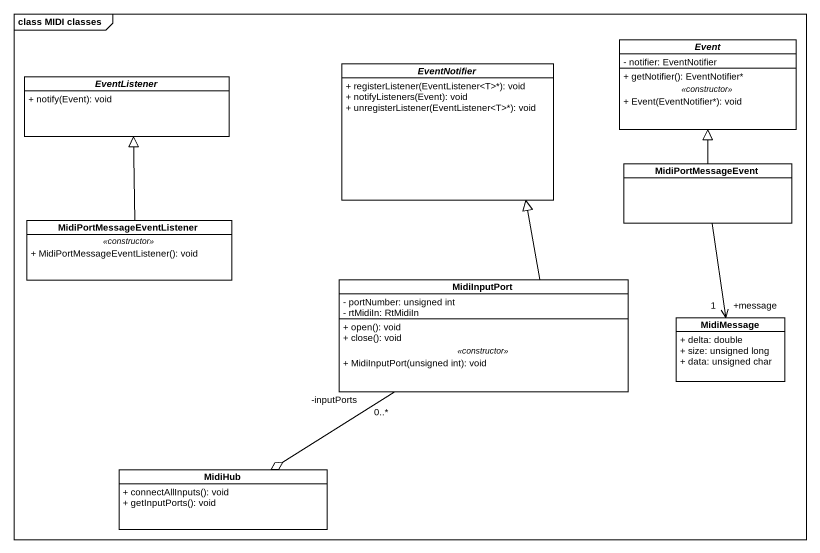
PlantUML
@startuml
mainframe class MIDI classes
hide circle
hide empty members
skinparam classAttributeIconSize 0
abstract class EventNotifier {
  + registerListener(EventListener<T>*): void
  + notifyListeners(Event): void
  + unregisterListener(EventListener<T>*): void
}
abstract class Event {
  - notifier: EventNotifier
  --
  + getNotifier(): EventNotifier*
  .. <<constructor>> ..
  + Event(EventNotifier*): void
}
abstract class EventListener {
  + notify(Event): void
}
class MidiPortMessageEvent
class MidiPortMessageEventListener {
  .. <<constructor>> ..
  + MidiPortMessageEventListener(): void
}
class MidiInputPort {
  - portNumber: unsigned int
  - rtMidiIn: RtMidiIn
  --
  + open(): void
  + close(): void
  .. <<constructor>> ..
  + MidiInputPort(unsigned int): void
}
class MidiMessage {
  + delta: double
  + size: unsigned long
  + data: unsigned char
}
class MidiHub {
  + connectAllInputs(): void
  + getInputPorts(): void
}
MidiPortMessageEvent -up-|> Event
MidiPortMessageEvent --> "+message\n1" MidiMessage
MidiPortMessageEventListener -up-|> EventListener
MidiInputPort -up-|> EventNotifier
MidiInputPort "-inputPorts\n0..*" --o MidiHub
@enduml
